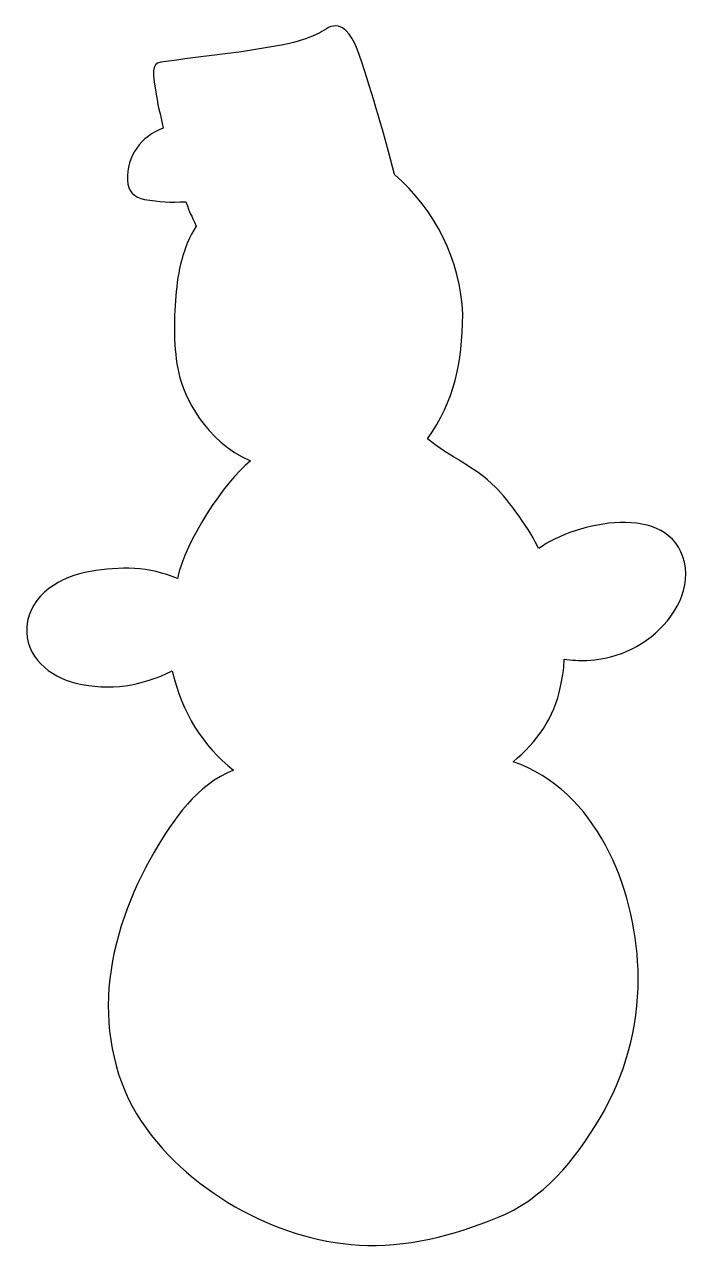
# Model space of a CAD drawing. Extents: x 113.5 to 165, y 89.6 to 184.1.
import ezdxf

# ---------------------------------------------------------------- set-up
doc = ezdxf.new("R2010")
doc.units = 0
doc.layers.add('Layer_1', color=7, linetype='CONTINUOUS')

msp = doc.modelspace()

# ---------------------------------------------------------------- linework, layer by layer
at = {"layer": 'Layer_1', "color": 5}
for points in [[(136.271748, 183.434631), (135.540833, 183.046333), (134.741394, 182.795081), (133.941955, 182.612352)], [(137.733579, 183.937136), (137.162551, 184.074182), (136.72857, 183.685884), (136.271748, 183.434631)], [(139.343877, 181.675866), (139.149727, 182.383941), (138.533017, 183.754407), (137.733579, 183.937136)], [(133.941955, 182.612352), (130.675678, 181.904278), (127.272353, 181.630184), (123.983234, 181.150521)], [(142.050547, 172.470902), (141.228268, 175.668654), (140.405988, 178.546635), (139.343877, 181.675866)], [(123.983234, 181.150521), (123.252319, 181.059157), (123.389365, 180.214036), (123.574442, 179.02718)], [(123.574442, 179.02718), (123.722542, 178.001509), (123.960953, 177.05176), (124.170093, 176.044253)], [(124.170093, 176.044253), (122.45701, 175.427543), (121.356507, 173.909891), (121.42503, 172.036921)], [(121.42503, 172.036921), (121.447872, 171.1918), (121.904694, 170.712137), (122.726973, 170.552249)], [(147.326842, 161.667059), (147.121272, 165.915505), (145.248302, 169.684287), (142.050547, 172.470902)], [(122.726973, 170.552249), (123.89187, 170.346679), (124.735065, 170.302516), (125.922802, 170.371039)], [(125.922802, 170.371039), (126.274699, 169.406359), (126.29979, 169.427462), (126.733771, 168.485264)], [(126.733771, 168.485264), (125.683081, 166.840704), (125.308018, 165.001861), (125.14813, 163.083208)], [(125.14813, 163.083208), (124.988243, 161.118873), (124.965402, 159.040332), (125.376541, 157.12168)], [(144.602561, 152.033646), (146.702472, 155.050236), (147.260857, 157.82342), (147.326842, 161.667059)], [(125.376541, 157.12168), (125.776261, 155.282971), (127.421474, 151.880354), (130.923476, 150.334448)], [(149.862205, 148.305014), (148.240487, 149.903891), (146.384167, 150.594656), (144.602561, 152.033646)], [(130.923476, 150.334448), (128.830359, 148.64612), (125.922282, 144.163165), (125.27026, 141.234447)], [(153.182883, 143.556627), (152.672677, 144.821727), (150.79869, 147.379949), (149.862205, 148.305014)], [(164.45767, 142.503373), (163.368273, 147.216687), (156.068099, 145.632664), (153.194384, 143.564923)], [(118.547051, 141.795297), (116.308623, 141.429839), (113.841784, 140.036534), (113.636214, 137.501171)], [(125.27026, 141.234447), (123.109911, 142.178541), (120.831162, 142.183595), (118.547051, 141.795297)], [(161.534009, 136.473322), (163.384139, 137.798106), (165.005857, 140.127898), (164.45767, 142.503373)], [(113.636214, 137.501171), (113.453485, 135.217061), (115.41782, 133.641025), (117.427837, 133.161362)], [(156.915542, 134.915844), (158.560337, 134.981364), (160.173227, 135.508116), (161.534009, 136.473322)], [(154.887248, 132.887268), (155.207023, 134.406202), (155.139336, 134.664939), (155.157234, 135.022176)], [(155.157234, 135.022176), (155.73794, 134.927794), (156.32877, 134.892471), (156.915542, 134.915844)], [(117.427837, 133.161362), (120.054564, 132.521811), (122.546896, 132.948572), (124.874476, 134.104612)], [(124.874476, 134.104612), (125.650774, 130.85356), (127.199871, 128.338794), (129.600382, 126.426064)], [(151.215529, 127.084381), (153.04718, 128.584055), (154.400106, 130.492159), (154.887248, 132.887268)], [(160.871617, 111.028332), (160.630534, 117.406057), (157.634592, 124.877311), (151.215529, 127.084381)], [(129.600382, 126.426064), (126.79904, 125.330045), (124.95947, 122.637184), (123.48073, 120.09625)], [(123.48073, 120.09625), (121.6306, 116.898496), (120.282975, 113.335283), (119.986041, 109.612183)], [(158.267731, 100.133125), (160.09502, 103.445085), (161.008664, 107.25955), (160.871617, 111.028332)], [(119.986041, 109.612183), (119.711948, 106.048971), (120.465704, 102.30303), (122.475721, 99.288004)], [(122.475721, 99.288004), (124.417215, 96.387184), (127.272353, 94.011709), (130.31022, 92.36715)], [(150.615961, 92.115898), (153.973604, 93.623411), (156.531807, 97.003894), (158.267731, 100.133125)], [(130.31022, 92.36715), (133.279563, 90.768273), (136.591524, 89.763264), (139.972007, 89.694741)], [(139.972007, 89.694741), (143.55806, 89.603376), (147.372525, 90.676908), (150.615961, 92.115898)]]:
    msp.add_open_spline(points, degree=3, dxfattribs=at)

doc.saveas('drawing.dxf')
